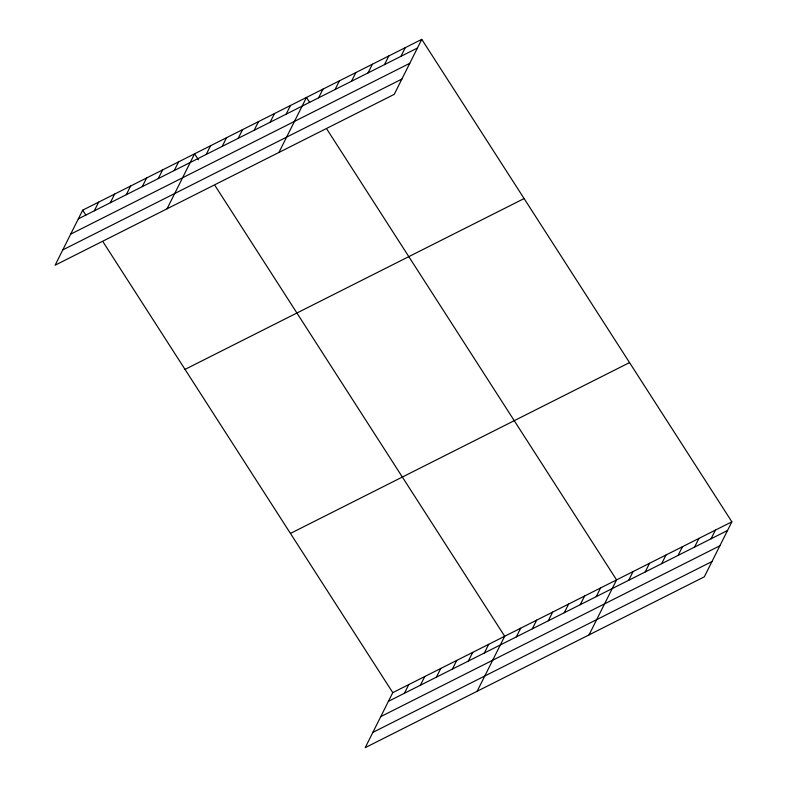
<?xml version="1.0" encoding="UTF-8"?>
<svg xmlns="http://www.w3.org/2000/svg" width="787" height="787" viewBox="0 0 787 787"><rect width="100%" height="100%" fill="white"/><g stroke="black" fill="none" stroke-linecap="round" stroke-linejoin="round"><path stroke-width="1.18" d="M421.773 39.35L82.684 210.178L55.129 265.189L394.218 94.361L421.773 39.35L731.871 521.811L704.316 576.822L365.227 747.65L392.782 692.639L731.871 521.811M94.312 210.808L98.67 202.121M110.298 202.761L114.656 194.064M126.284 194.704L130.642 186.017M142.27 186.647L146.628 177.96M158.256 178.6L162.604 169.903M174.242 170.543L178.59 161.856M167.031 208.821L194.576 153.799L198.413 159.771M206.214 154.439L210.562 145.752M222.2 146.382L226.548 137.695M238.186 138.335L242.534 129.639M254.171 130.278L258.52 121.591M270.157 122.221L274.506 113.535M286.143 114.174L290.492 105.488M278.932 152.442L306.477 97.431L309.675 102.408M318.597 97.824L322.945 89.138M335.065 89.521L339.423 80.835M351.533 81.228L355.891 72.542M368.011 72.935L372.359 64.239M384.479 64.632L388.827 55.946M400.947 56.339L405.295 47.643M404.42 693.268L408.768 684.582M420.396 685.221L424.754 676.525M436.382 677.164L440.74 668.478M452.368 669.117L456.726 660.421M468.354 661.06L472.712 652.374M484.339 653.003L488.697 644.317M477.129 691.281L504.683 636.26L215.048 185.643M516.311 636.899L520.669 628.213M532.297 628.843L536.655 620.156M548.283 620.795L552.641 612.109M564.269 612.739L568.617 604.052M580.255 604.691L584.603 595.995M596.241 596.635L600.589 587.948M589.03 634.902L616.575 579.891L326.949 129.275M628.695 580.285L633.053 571.598M645.163 571.992L649.521 563.295M661.641 563.689L665.989 555.002M678.109 555.396L682.457 546.699M694.577 547.093L698.925 538.406M711.045 538.8L715.403 530.113M78.326 218.865L417.415 48.037M70.673 234.152L409.761 63.324M62.783 249.902L401.872 79.074M185.014 369.388L524.103 198.56M290.452 533.419L629.531 362.6M388.434 701.325L727.513 530.497M380.77 716.613L719.859 545.784M372.89 732.363L711.979 561.544M82.684 210.178L85.881 215.146M103.146 242.012L392.782 692.639"/></g></svg>
